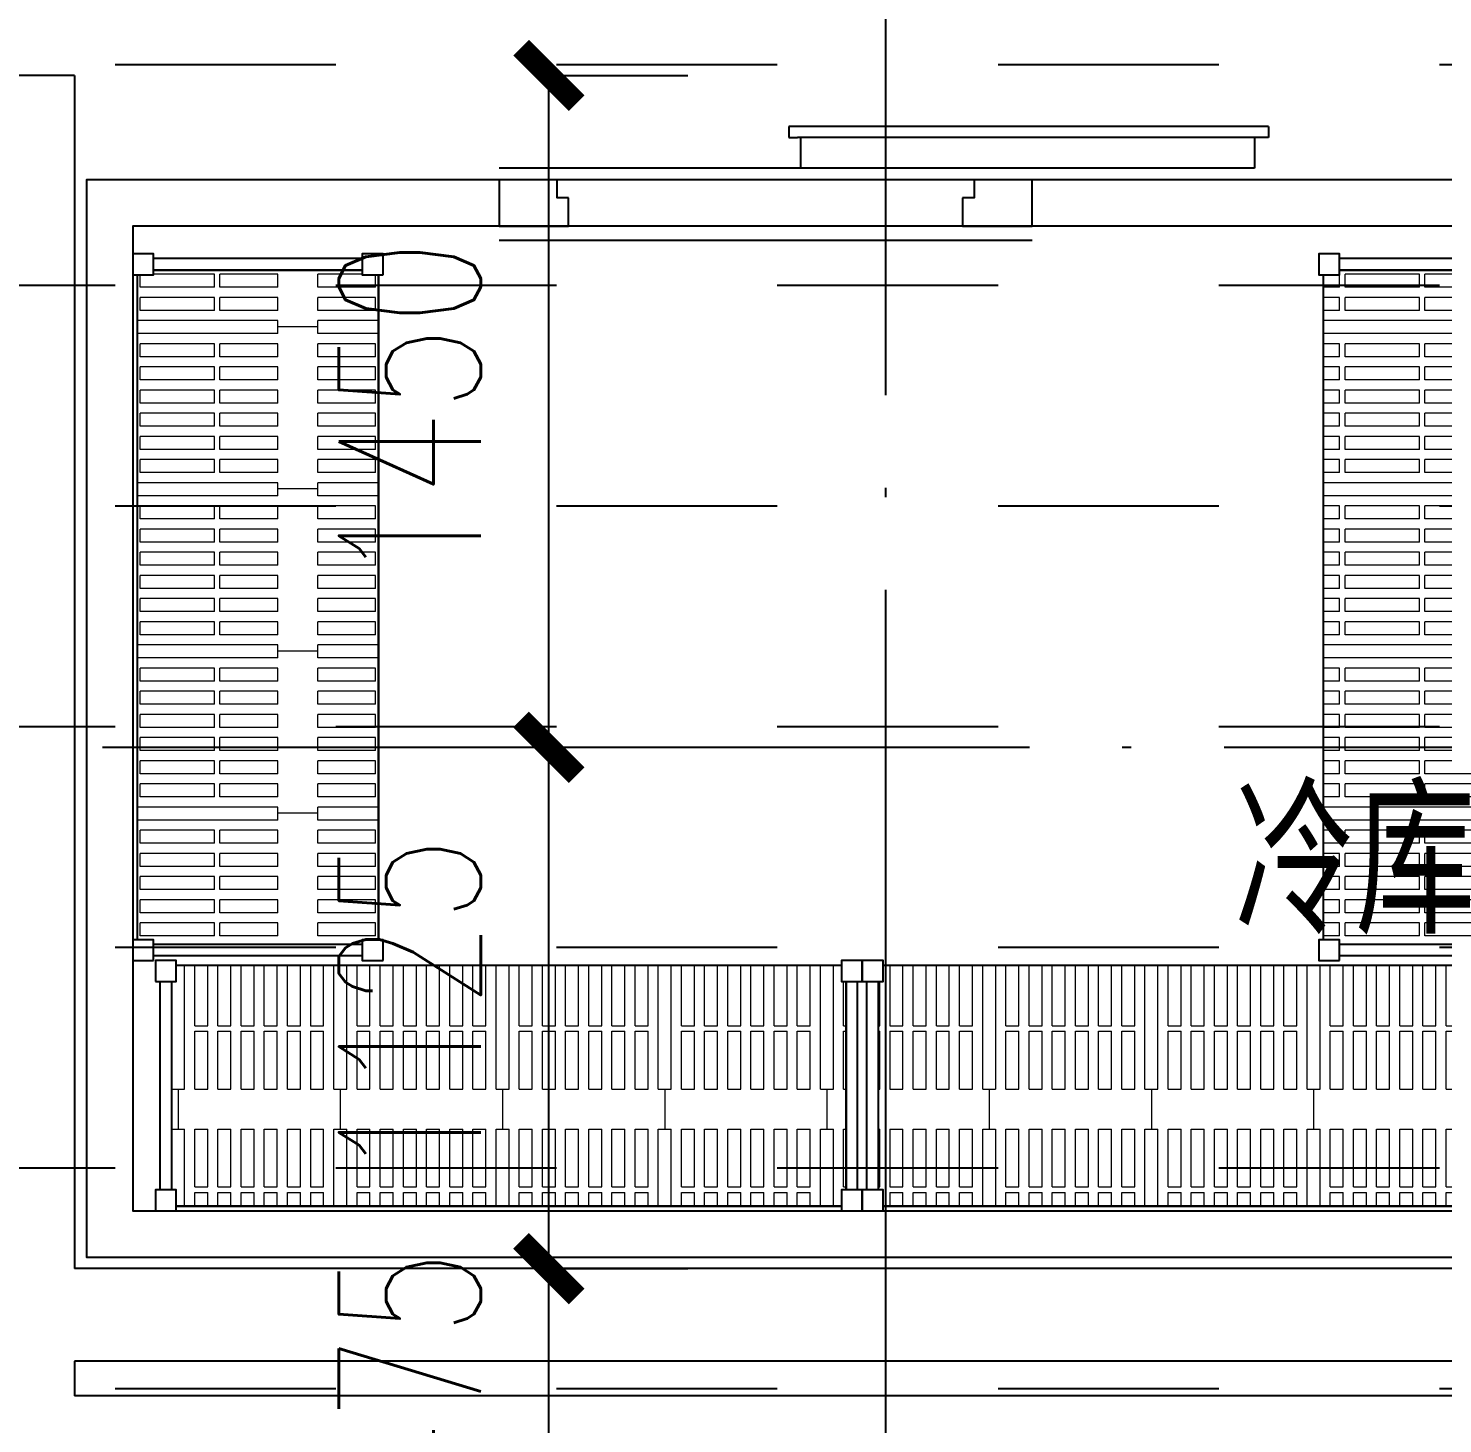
# Model space of a CAD drawing. Header units: millimetres. Extents: x 12325263 to 13848842, y -1463133 to 573208.
# Drawn here: x 12576147 to 12579199, y -836847 to -833835 of the extents above; entities that cross this region are included whole.
import ezdxf
from ezdxf.xclip import XClip

# ---------------------------------------------------------------- set-up
doc = ezdxf.new("R2010")
doc.units = ezdxf.units.MM
doc.header["$LTSCALE"] = 1000
doc.header["$XCLIPFRAME"] = 0
doc.linetypes.add('AXES', pattern=[50.8, 31.75, -6.35, 6.35, -6.35])
doc.linetypes.add('DOTE', pattern=[2.42, 2, -0.2, 0.02, -0.2])
for name, color, linetype in [('A-ANNO-DIMS', 83, 'Continuous'), ('A-ANNO-TEXT', 7, 'Continuous'), ('A-AXIS', 16, 'DOTE'), ('A-WALL', 5, 'Continuous'), ('fur202301', 252, 'Continuous'), ('WALL', 5, 'Continuous'), ('WALL-SHATCH', 8, 'Continuous'), ('建筑-楼板开洞', 251, 'Continuous')]:
    doc.layers.add(name, color=color, linetype=linetype)
doc.styles.add('_TCH_DIM_T3', font='SIMPLEX.shx', dxfattribs={"width": 0.705882, "bigfont": 'GBCBIG.shx'})
doc.styles.add('TITXV', font='', dxfattribs={"width": 0.7})
doc.styles.get('TITXV').set_extended_font_data('SimSun')
doc.dimstyles.new('_TCH_ARCH&&120', dxfattribs={"dimtxt": 306, "dimasz": 120, "dimexe": 300, "dimexo": 360, "dimgap": 147, "dimtad": 1, "dimdec": 0, "dimzin": 0, "dimdsep": 46, "dimtxsty": '_TCH_DIM_T3', "dimblk": 'ARCHTICK', "dimcen": 0.09, "dimclrt": 7, "dimazin": 2, "dimtfac": 1, "dimtdec": 0, "dimtix": 1, "dimtmove": 2, "dimatfit": 3, "dimfxl": 1, "dimfxlon": 1, "dimtolj": 1, "dimtzin": 0, "dimarcsym": 0})

# ---------------------------------------------------------------- blocks, each defined once
blk = doc.blocks.new('adgshg13-A$C7F010FC0')
at = {"layer": 'WALL-SHATCH'}
h = blk.add_hatch(color=256, dxfattribs=at)
h.dxf.hatch_style = 1
h.paths.add_polyline_path([(-60384.2, -16880.9), (-763.2, 197.5), (12587.6, -13153.3), (12587.6, -157996), (-162964.9, -188820.4), (-171262.4, -180522.9), (-171262.4, -31310.9), (-150707.2, -10755.7), (-131860.1, -7980.9), (-99162.4, -7980.9), (-99162.4, -4980.9), (-76620.4, -4980.9), (-70107.7, -16880.9)], flags=16)
h.paths.add_polyline_path([(-60091.2, -16380.9), (-646.9, 646.9), (12987.6, -12987.6), (12987.6, -158331.9), (-163100.6, -189250.4), (-171662.4, -180688.6), (-171662.4, -31145.2), (-150777.9, -10260.7), (-131896.7, -7480.9), (-99562.4, -7480.9), (-99562.4, -4580.9), (-76365.6, -4580.9), (-69907.5, -16380.9)])
blk = doc.blocks.new('A$C4C7A72D3')
at = {"layer": 'WALL', "color": 1}
blk.add_blockref('adgshg13-A$C7F010FC0', (210433, 205503.6), dxfattribs=at)
blk = doc.blocks.new('qlzw')
at = {"layer": 'A-AXIS'}
for p, q in [((12444566.8, 979489.8), (12444566.8, 1082089.8)), ((12411416.8, 1046489.8), (12486866.8, 1046489.8))]:
    blk.add_line(p, q, dxfattribs=at)
blk = doc.blocks.new('asdgagA$C0BFF43C1')
at = {"layer": 'fur202301', "ltscale": 0.8}
for p, q in [((860, 90), (-119.1, 90, 0)), ((-119.1, 23.9, 0), (-119.1, 90, 0)), ((860, 23.9), (860, 90)), ((-144.2, 23.9, 0), (-126.1, 23.9, 0)), ((-144.2, 0, 0), (-144.2, 23.9, 0)), ((890.2, 0), (-144.2, 0, 0)), ((862.1, 23.9), (-126.1, 23.9, 0)), ((890.2, 23.9), (862.1, 23.9)), ((890.2, 0), (890.2, 23.9))]:
    blk.add_line(p, q, dxfattribs=at)
blk = doc.blocks.new('asdgagWalk-inChillerSlidingDoor')
at = {"layer": 'fur202301', "ltscale": 0.5}
for p, q in [((114510.3, 105266.1), (115660.3, 105266.1)), ((114510.3, 105110, 0), (115660.3, 105110, 0))]:
    blk.add_line(p, q, dxfattribs=at)
at = {"layer": 'fur202301'}
for points in [[(114660.3, 105174.2), (114660.3, 105235), (114510.3, 105235), (114510.3, 105135), (114635.3, 105135), (114635.3, 105174.2), (114660.3, 105174.2)], [(115510.3, 105174.2), (115535.3, 105174.2), (115535.3, 105135), (115660.3, 105135), (115660.3, 105235), (115510.3, 105235), (115510.3, 105174.2)]]:
    blk.add_lwpolyline(points, dxfattribs=at)
at = {"layer": 'fur202301', "ltscale": 10, "xscale": -1, "rotation": 359.9994891883963}
blk.add_blockref('asdgagA$C0BFF43C1', (114890.6, 105020), dxfattribs=at)
blk = doc.blocks.new('*U1481')
for points in [[(0, -2325.1), (3298.9, -2325.1), (3298.9, 0), (0, 0)], [(100, -2225.1), (3198.9, -2225.1), (3198.9, -100), (100, -100)]]:
    blk.add_lwpolyline(points, close=True)
at = {"color": 1, "linetype": 'AXES'}
blk.add_blockref('asdgagWalk-inChillerSlidingDoor', (-113251.7, -107460.1), dxfattribs=at)
blk = doc.blocks.new('*U1649')
at = {"layer": 'fur202301', "lineweight": 0}
h = blk.add_hatch(dxfattribs=at)
h.set_pattern_fill('CAMBRO层板', color=256, pattern_type=2)
h.set_pattern_definition([(0, (-4944.2, -2045), (0, 520), [28, -322]), (0, (-4944.2, -1920), (0, 520), [28, -322]), (90, (-4944.18, -2045.03), (-350, 2e-14), [125, -395]), (90, (-4916.18, -2045.03), (-350, 2e-14), [125, -395]), (0, (-4944.2, -1748), (0, 520), [28, -322]), (0, (-4944.2, -1908), (0, 520), [28, -322]), (90, (-4944.18, -1908.03), (-350, 2e-14), [160, -360]), (90, (-4916.18, -1908.03), (-350, 2e-14), [160, -360]), (0, (-4944.2, -1611), (0, 520), [28, -322]), (0, (-4944.2, -1736), (0, 520), [28, -322]), (90, (-4944.18, -1736.03), (-350, 2e-14), [125, -395]), (90, (-4916.18, -1736.03), (-350, 2e-14), [125, -395]), (0, (-4894.2, -2045), (0, 520), [28, -322]), (0, (-4894.2, -1920), (0, 520), [28, -322]), (90, (-4894.18, -2045.03), (-350, 2e-14), [125, -395]), (90, (-4866.18, -2045.03), (-350, 2e-14), [125, -395]), (0, (-4894.2, -1748), (0, 520), [28, -322]), (0, (-4894.2, -1908), (0, 520), [28, -322]), (90, (-4894.18, -1908.03), (-350, 2e-14), [160, -360]), (90, (-4866.18, -1908.03), (-350, 2e-14), [160, -360]), (0, (-4894.2, -1611), (0, 520), [28, -322]), (0, (-4894.2, -1736), (0, 520), [28, -322]), (90, (-4894.18, -1736.03), (-350, 2e-14), [125, -395]), (90, (-4866.18, -1736.03), (-350, 2e-14), [125, -395]), (0, (-4844.2, -2045), (0, 520), [28, -322]), (0, (-4844.2, -1920), (0, 520), [28, -322]), (90, (-4844.18, -2045.03), (-350, 2e-14), [125, -395]), (90, (-4816.18, -2045.03), (-350, 2e-14), [125, -395]), (0, (-4844.2, -1748), (0, 520), [28, -322]), (0, (-4844.2, -1908), (0, 520), [28, -322]), (90, (-4844.18, -1908.03), (-350, 2e-14), [160, -360]), (90, (-4816.18, -1908.03), (-350, 2e-14), [160, -360]), (0, (-4844.2, -1611), (0, 520), [28, -322]), (0, (-4844.2, -1736), (0, 520), [28, -322]), (90, (-4844.18, -1736.03), (-350, 2e-14), [125, -395]), (90, (-4816.18, -1736.03), (-350, 2e-14), [125, -395]), (0, (-4794.2, -2045), (0, 520), [28, -322]), (0, (-4794.2, -1920), (0, 520), [28, -322]), (90, (-4794.18, -2045.03), (-350, 2e-14), [125, -395]), (90, (-4766.18, -2045.03), (-350, 2e-14), [125, -395]), (0, (-4794.2, -1748), (0, 520), [28, -322]), (0, (-4794.2, -1908), (0, 520), [28, -322]), (90, (-4794.18, -1908.03), (-350, 2e-14), [160, -360]), (90, (-4766.18, -1908.03), (-350, 2e-14), [160, -360]), (0, (-4794.2, -1611), (0, 520), [28, -322]), (0, (-4794.2, -1736), (0, 520), [28, -322]), (90, (-4794.18, -1736.03), (-350, 2e-14), [125, -395]), (90, (-4766.18, -1736.03), (-350, 2e-14), [125, -395]), (0, (-4744.2, -2045), (0, 520), [28, -322]), (0, (-4744.2, -1920), (0, 520), [28, -322]), (90, (-4744.18, -2045.03), (-350, 2e-14), [125, -395]), (90, (-4716.18, -2045.03), (-350, 2e-14), [125, -395]), (0, (-4744.2, -1748), (0, 520), [28, -322]), (0, (-4744.2, -1908), (0, 520), [28, -322]), (90, (-4744.18, -1908.03), (-350, 2e-14), [160, -360]), (90, (-4716.18, -1908.03), (-350, 2e-14), [160, -360]), (0, (-4744.2, -1611), (0, 520), [28, -322]), (0, (-4744.2, -1736), (0, 520), [28, -322]), (90, (-4744.18, -1736.03), (-350, 2e-14), [125, -395]), (90, (-4716.18, -1736.03), (-350, 2e-14), [125, -395]), (0, (-4694.2, -2045), (0, 520), [28, -322]), (0, (-4694.2, -1920), (0, 520), [28, -322]), (90, (-4694.18, -2045.03), (-350, 2e-14), [125, -395]), (90, (-4666.18, -2045.03), (-350, 2e-14), [125, -395]), (0, (-4694.2, -1748), (0, 520), [28, -322]), (0, (-4694.2, -1908), (0, 520), [28, -322]), (90, (-4694.18, -1908.03), (-350, 2e-14), [160, -360]), (90, (-4666.18, -1908.03), (-350, 2e-14), [160, -360]), (0, (-4694.2, -1611), (0, 520), [28, -322]), (0, (-4694.2, -1736), (0, 520), [28, -322]), (90, (-4694.18, -1736.03), (-350, 2e-14), [125, -395]), (90, (-4666.18, -1736.03), (-350, 2e-14), [125, -395]), (0, (-4644.2, -2045), (0, 520), [28, -322]), (0, (-4644.2, -1611), (0, 520), [28, -322]), (90, (-4644.18, -2045.03), (-350, 2e-14), [434, -86]), (90, (-4616.18, -2045.03), (-350, 2e-14), [434, -86]), (90, (-4629.5, -1610.93), (-350, 2e-14), [43.033, -476.967]), (90, (-4629.5, -2087.9), (-350, 2e-14), [42.776, -477.224])])
h.paths.add_polyline_path([(35, -45), (45, -45), (45, -10), (1480, -10), (1480, -45), (1490, -45), (1490, -495), (1480, -495), (1480, -530), (45, -530), (45, -495), (35, -495)])
for points in [[(0, -45), (45, -45), (45, 0), (0, 0)], [(1480, -45), (1525, -45), (1525, 0), (1480, 0)], [(35, -45), (45, -45), (45, -10), (1480, -10), (1480, -45), (1490, -45), (1490, -495), (1480, -495), (1480, -530), (45, -530), (45, -495), (35, -495)], [(0, -540), (45, -540), (45, -495), (0, -495)], [(1480, -540), (1525, -540), (1525, -495), (1480, -495)]]:
    blk.add_lwpolyline(points, close=True)
for points in [[(45, -10), (1480, -10)], [(10, -495), (10, -45)], [(35, -495), (35, -45)], [(1490, -495), (1490, -45)], [(1515, -495), (1515, -45)], [(45, -530), (1480, -530)]]:
    blk.add_lwpolyline(points)
blk = doc.blocks.new('sdfgsdffhg')
at = {"layer": 'fur202301'}
for name, p, rotation in [('*U1481', (-1512.7, 37569.7, 0), 180), ('*U1649', (-4711.6, 38209.7, 0), 90), ('*U1649', (-2152.7, 38209.7, 0), 90)]:
    blk.add_blockref(name, p, dxfattribs=dict(at, rotation=rotation))
for p in [(-4662.7, 38209.7, 0), (-3137.7, 38209.7, 0)]:
    blk.add_blockref('*U1649', p, dxfattribs=at)
blk = doc.blocks.new('_ArchTick')
at = {"color": 0, "linetype": 'ByBlock', "const_width": 0.4}
blk.add_lwpolyline([(-0.5, -0.5), (0.5, 0.5)], dxfattribs=at)
blk = doc.blocks.new('*D4306')
at = {"layer": 'A-ANNO-DIMS', "color": 0, "lineweight": -2, "transparency": 16777216}
for p, q in [((12577269, -833936.8), (12577570, -833936.8)), ((12577270, -835386.8), (12577270, -833936.8)), ((12577269, -835386.8), (12577570, -835386.8))]:
    blk.add_line(p, q, dxfattribs=at)
at = {"layer": 'Defpoints', "color": 0, "transparency": 16777216}
for p in [(12576246.8, -833936.8), (12577270, -833936.8), (12576246.8, -835386.8)]:
    blk.add_point(p, dxfattribs=at)
at = {"layer": 'A-ANNO-DIMS', "color": 0, "lineweight": -2, "transparency": 16777216, "xscale": 120, "yscale": 120, "zscale": 120}
for p, rotation in [((12577270, -833936.8), 90), ((12577270, -835386.8), 270)]:
    blk.add_blockref('_ArchTick', p, dxfattribs=dict(at, rotation=rotation))
at = {"layer": 'A-ANNO-DIMS', "color": 7, "transparency": 16777216, "insert": (12576970, -834661.8), "char_height": 306, "attachment_point": 5, "rotation": 90, "style": '_TCH_DIM_T3'}
blk.add_mtext('\\A1;1450', dxfattribs=at)
blk = doc.blocks.new('*D4307')
at = {"layer": 'A-ANNO-DIMS', "color": 0, "lineweight": -2, "transparency": 16777216}
for p, q in [((12577269, -835386.8), (12577570, -835386.8)), ((12577270, -836511.9), (12577270, -835386.8)), ((12577269, -836511.9), (12577570, -836511.9))]:
    blk.add_line(p, q, dxfattribs=at)
at = {"layer": 'Defpoints', "color": 0, "transparency": 16777216}
for p in [(12576246.8, -835386.8), (12577270, -835386.8), (12576246.8, -836511.9)]:
    blk.add_point(p, dxfattribs=at)
at = {"layer": 'A-ANNO-DIMS', "color": 0, "lineweight": -2, "transparency": 16777216, "xscale": 120, "yscale": 120, "zscale": 120}
for p, rotation in [((12577270, -835386.8), 90), ((12577270, -836511.9), 270)]:
    blk.add_blockref('_ArchTick', p, dxfattribs=dict(at, rotation=rotation))
at = {"layer": 'A-ANNO-DIMS', "color": 7, "transparency": 16777216, "insert": (12576970, -835949.4), "char_height": 306, "attachment_point": 5, "rotation": 90, "style": '_TCH_DIM_T3'}
blk.add_mtext('\\A1;1125', dxfattribs=at)
blk = doc.blocks.new('*D4308')
at = {"layer": 'A-ANNO-DIMS', "color": 0, "lineweight": -2, "transparency": 16777216}
for p, q in [((12577270, -836511.9), (12577270, -836391.9)), ((12577269, -836511.9), (12577570, -836511.9)), ((12577270, -836986.8), (12577270, -836511.9)), ((12577269, -836986.8), (12577570, -836986.8)), ((12577270, -836986.8), (12577270, -837106.8))]:
    blk.add_line(p, q, dxfattribs=at)
at = {"layer": 'Defpoints', "color": 0, "transparency": 16777216}
for p in [(12576246.8, -836511.9), (12577270, -836511.9), (12576246.8, -836986.8)]:
    blk.add_point(p, dxfattribs=at)
at = {"layer": 'A-ANNO-DIMS', "color": 0, "lineweight": -2, "transparency": 16777216, "xscale": 120, "yscale": 120, "zscale": 120}
for p, rotation in [((12577270, -836511.9), 270), ((12577270, -836986.8), 90)]:
    blk.add_blockref('_ArchTick', p, dxfattribs=dict(at, rotation=rotation))
at = {"layer": 'A-ANNO-DIMS', "color": 7, "transparency": 16777216, "insert": (12576970, -836749.4), "char_height": 306, "attachment_point": 5, "rotation": 90, "style": '_TCH_DIM_T3'}
blk.add_mtext('\\A1;475', dxfattribs=at)

msp = doc.modelspace()

# ---------------------------------------------------------------- block references
ref = msp.add_blockref('A$C4C7A72D3', (12385714.9, -906209.5), dxfattribs=dict(rotation=350.041249254255))
XClip(ref).set_block_clipping_path([(223442.8584877662, 85923.1187333744), (220542.7961432356, 85923.1422391906), (220542.8579492103, 89292.823275506), (211526.9150355905, 89292.8101311298), (210631.4331447985, 94392.8080583527), (206113.3685902953, 94392.8025418455), (206001.4315187763, 95030.3127344656), (204376.2826588508, 94744.9613686837), (203364.4570056833, 100506.9030052917), (197947.3947122637, 99555.7482674252), (192482.3428474721, 130679.4765393781), (190118.7804593667, 130264.4504016289), (191623.4071957469, 121695.6427078634), (177046.6486519482, 119136.2011700841), (175707.6223907359, 126760.8483765714), (173902.988371335, 128026.4039125028), (169528.3854461554, 127258.2903269802), (169070.0967394859, 129868.3614864857), (163308.2517458182, 128856.6693391807), (163766.52659606, 126246.6171700556), (159679.1795131005, 125528.9180921423), (170669.6888374612, 62935.797914044), (167222.1989369914, 62330.4650948944), (167939.7759490944, 58243.6808593175), (171386.9528796654, 58848.2912487988), (172857.0656793863, 50477.0032648193), (165962.5026008021, 49266.4230898353), (168037.7813034765, 37447.1796448426), (140649.9584970828, 32638.2390106404), (115387.9799239188, 28202.5781787895), (95598.7254695911, 140907.4332163476), (226939.476109907, 163968.8668500402), (240128.6952811591, 88852.8973128139)])

# ---------------------------------------------------------------- next in the draw order: hatches: boundary and pattern name
at = {"layer": '建筑-楼板开洞'}
h = msp.add_hatch(dxfattribs=at)
h.set_pattern_fill('DASH', color=256, scale=500)
h.set_pattern_definition([(0, (0, 0), (476.25, 476.25), [476.25, -476.25])])
h.paths.add_polyline_path([(12597696.7, -842386.8), (12590696.8, -842386.9), (12590697.1, -843986.8), (12595796.8, -843986.9), (12595797.1, -849736.9), (12588796.8, -849736.8), (12588796.8, -851936.8), (12564896.8, -851936.8), (12564896.8, -816186.8), (12568846.8, -816186.8), (12568846.8, -816040), (12568846.8, -807536.8), (12574696.8, -807536.8), (12574696.8, -810386.8), (12575896.8, -810386.8), (12579055.2, -810386.8), (12580496.9, -811828.2), (12580696.9, -819086.9), (12595696.9, -819086.7), (12595696.9, -812786.8), (12597696.7, -812786.8)])

# ---------------------------------------------------------------- next in the draw order: block references
at = {"color": 2}
msp.add_blockref('qlzw', (133430, -1881876.5), dxfattribs=at)

# ---------------------------------------------------------------- next in the draw order: block references
msp.add_blockref('sdfgsdffhg', (12581083.9, -874056.8, 0))

# ---------------------------------------------------------------- next in the draw order: linework, layer by layer
at = {"layer": 'A-WALL'}
for p, q in [((12576246.8, -833936.8), (12573496.8, -833936.8)), ((12576246.8, -833936.8), (12576246.8, -836511.8)), ((12582396.8, -836511.8), (12576246.8, -836511.8)), ((12582396.8, -836711.8), (12576246.8, -836711.8)), ((12576246.8, -836711.8), (12576246.8, -836786.8)), ((12582396.8, -836786.8), (12576246.8, -836786.8))]:
    msp.add_line(p, q, dxfattribs=at)

# ---------------------------------------------------------------- next in the draw order: texts
at = {"layer": 'A-ANNO-TEXT', "style": 'TITXV', "width": 0.7}
msp.add_text('冷库', height=271.9, dxfattribs=at).set_placement((12578750, -835760))

# ---------------------------------------------------------------- next in the draw order: dimensions: what is measured, and where the dimension line sits
at = {"layer": 'A-ANNO-DIMS'}
for p1, p2, picture, middle in [((12576246.8, -835386.8), (12576246.8, -833936.8), '*D4306', (12576970, -834661.8)), ((12576246.8, -836511.9), (12576246.8, -835386.8), '*D4307', (12576970, -835949.4)), ((12576246.8, -836986.8), (12576246.8, -836511.9), '*D4308', (12576970, -836749.4))]:
    dim = msp.add_aligned_dim(p1=p1, p2=p2, distance=-1023.2, dimstyle='_TCH_ARCH&&120', dxfattribs=at)
    dim.commit()
    dim.dimension.update_dxf_attribs({"geometry": picture, "text_midpoint": middle})

doc.saveas('drawing.dxf')
